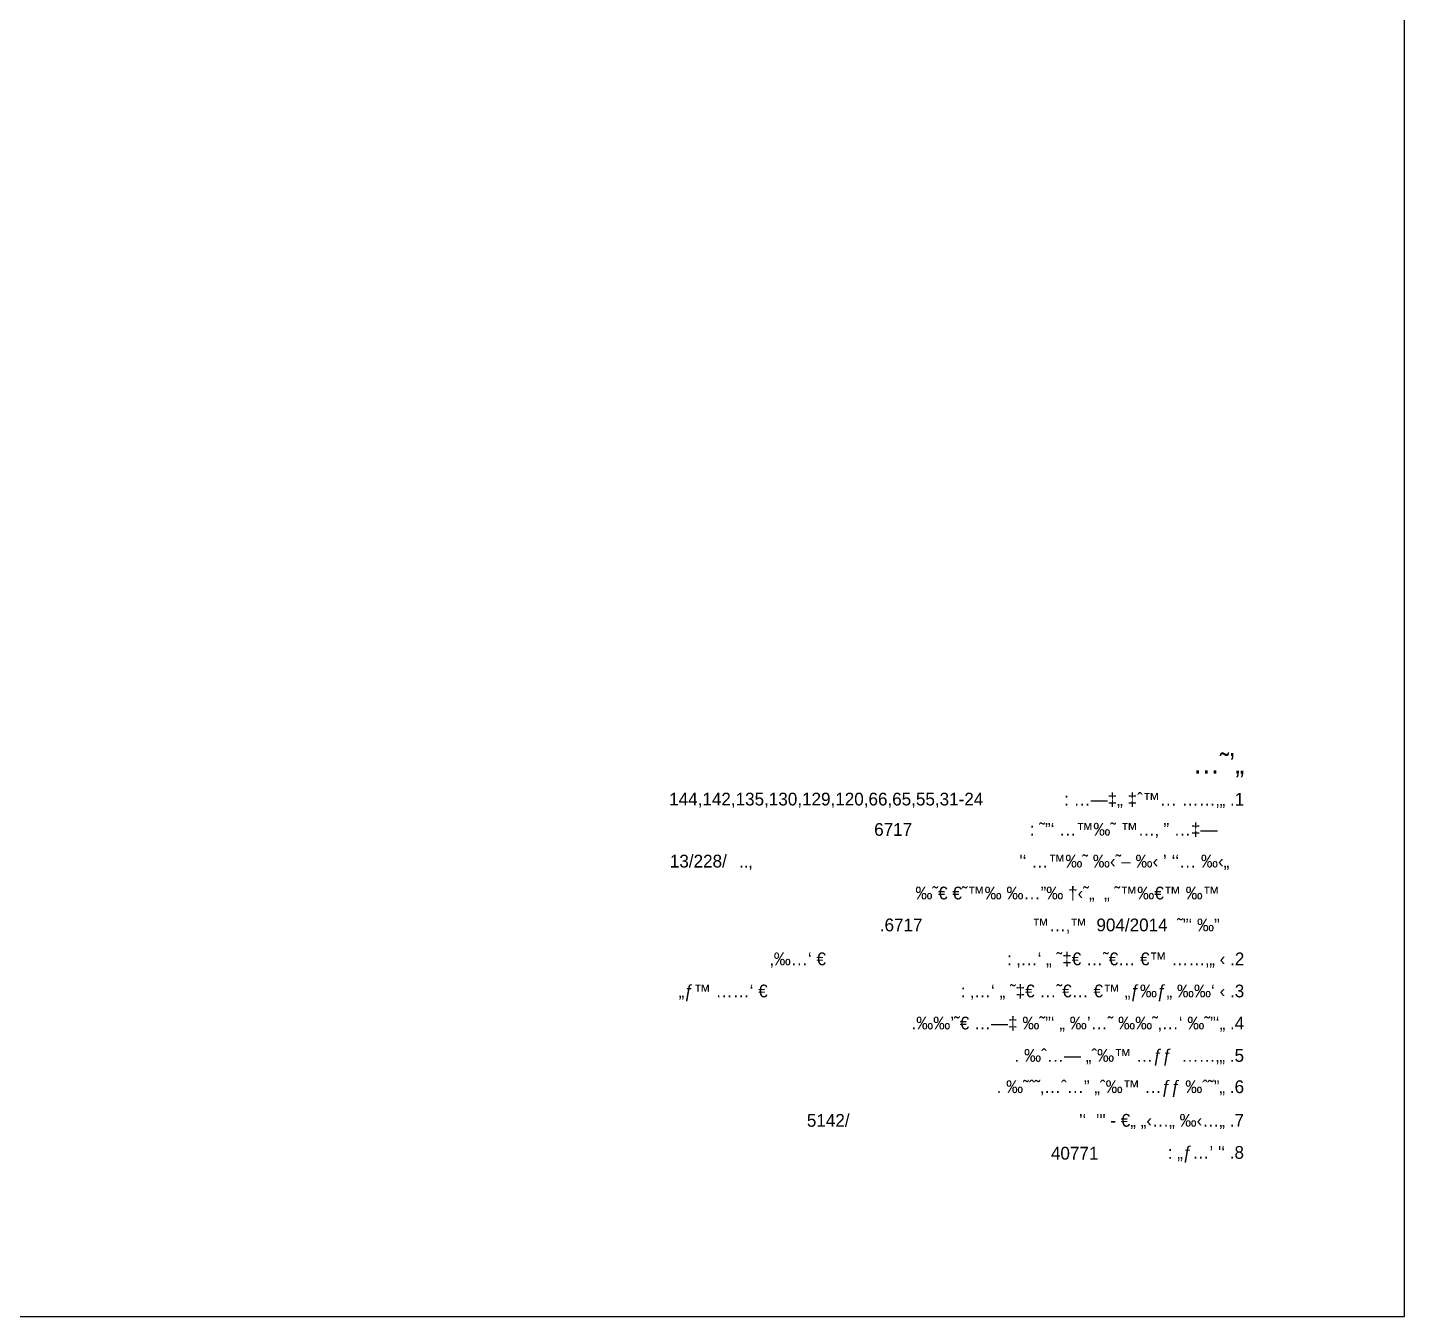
# Model space of a CAD drawing. Extents: x 187751 to 188722, y 663209 to 663959.
# Drawn here: x 188452.5 to 188722.2, y 663209.1 to 663461.6 of the extents above; entities that cross this region are included whole.
import ezdxf
from ezdxf.enums import TextEntityAlignment as Align

# ---------------------------------------------------------------- set-up
doc = ezdxf.new("R2010")
doc.units = 0
doc.header["$LTSCALE"] = 0.3
doc.layers.add('TAZAR_FRAME', color=7, linetype='CONTINUOUS')
doc.styles.add('HEBTEXT', font='HEBTXT')

msp = doc.modelspace()

# ---------------------------------------------------------------- linework, layer by layer
at = {"layer": 'TAZAR_FRAME', "flags": 128}
msp.add_lwpolyline([(188722.190536507, 663959.1410230118), (187847.190536507, 663959.1410230118), (187847.190536507, 663209.1410230118), (188722.190536507, 663209.1410230118)], close=True, dxfattribs=at)

# ---------------------------------------------------------------- texts
at = {"layer": 'TAZAR_FRAME', "style": 'HEBTEXT'}
for s, height, p in [('…˜’„', 4, (188690.8081032504, 663315.4995596226)), ('144,142,135,130,129,120,66,65,55,31-24', 2.5, (188639.693209599, 663309.2453332545)), (': …—‡„ ‡ˆ™… ……‚„ .1', 2.5, (188690.7992148097, 663309.2128301779)), ('6717', 2.5, (188625.7516438217, 663303.2924608086)), (': ˜”‘ …™‰˜ ™…‚ ” …‡—', 2.5, (188685.5698014571, 663303.3360676522)), ('13/228/', 2.5, (188589.449293092, 663297.0894676695)), ("'‘ …™‰˜ ‰‹˜– ‰‹ ’ ‘‘… ‰‹„ ", 2.5, (188688.8219361936, 663297.0885094053)), ('‰˜€ €˜™‰ ‰…”‰ †‹˜„  „ ˜™‰€™ ‰™', 2.5, (188686.008862849, 663290.8385094053)), ('.6717', 2.5, (188627.7856644367, 663284.5885094053)), (' ™…‚™  904/2014  ˜”‘ ‰”', 2.5, (188686.008862849, 663284.5885094053)), ('‚‰…‘ €', 2.5, (188608.8614432437, 663277.9403659024)), (': ‚…‘ „ ˜‡€ …˜€… €™ ……‚„ ‹ .2', 2.5, (188690.8169916911, 663277.9403659024)), ('„ƒ™ ……‘ €', 2.5, (188597.4612414203, 663271.6536364579)), (': ‚…‘ „ ˜‡€ …˜€… €™ „ƒ‰ƒ„ ‰‰‘ ‹ .3', 2.5, (188690.8081032504, 663271.6536364579)), ('.‰‰’˜€ …—‡ ‰˜”‘ „ ‰’…˜ ‰‰˜‚…‘ ‰˜”‘„ .4', 2.5, (188690.7992148097, 663265.3669070131)), ('. ‰ˆ…— „ˆ‰™ …ƒƒ  ……‚„ .5', 2.5, (188690.7725494876, 663259.0244634124)), ('. ‰˜ˆ˜‚…ˆ…” „ˆ‰™ …ƒƒ ‰ˆ˜”„ .6', 2.5, (188690.7725494876, 663252.8981657834)), ('5142/', 2.5, (188613.4968512289, 663246.3036081966)), (' \'‘  ’" - €„ „‹…„ ‰‹…„ .7', 2.5, (188690.7636610469, 663246.3125913192)), ('40771', 2.5, (188662.2331770188, 663239.8724347055)), (": „ƒ…’ '‘ .8", 2.5, (188690.7547726063, 663240.0258618747))]:
    msp.add_text(s, height=height, dxfattribs=at).set_placement(p, align=Align.RIGHT)
msp.add_text('..‚', height=2.5, dxfattribs=at).set_placement((188591.8717280063, 663297.0888957297))

doc.saveas('drawing.dxf')
